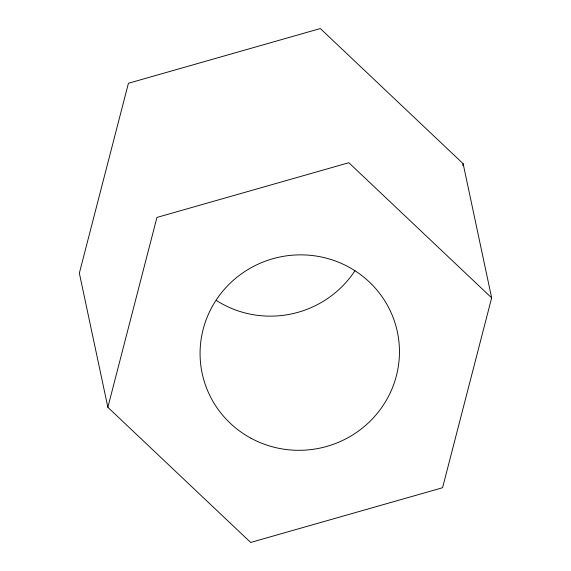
<?xml version="1.0" encoding="UTF-8"?>
<svg xmlns="http://www.w3.org/2000/svg" width="571" height="571" viewBox="0 0 571 571"><rect width="100%" height="100%" fill="white"/><g stroke="black" fill="none" stroke-linecap="round" stroke-linejoin="round"><path stroke-width="0.86" d="M107.862 407.301L156.946 217.437L348.838 162.721L491.652 297.869L442.575 487.734L250.676 542.45L107.862 407.301L79.348 273.131L128.425 83.266L320.324 28.55L463.138 163.699L491.652 297.869M462.688 165.426L463.138 163.699M354.984 270.704A99.782 97.634 -12 0 1 216.402 300.503M251.047 438.271A99.782 97.634 -12 0 0 399.443 350.444A99.782 97.634 -12 0 0 248.792 269.041A99.782 97.634 -12 0 0 251.047 438.271"/></g></svg>
